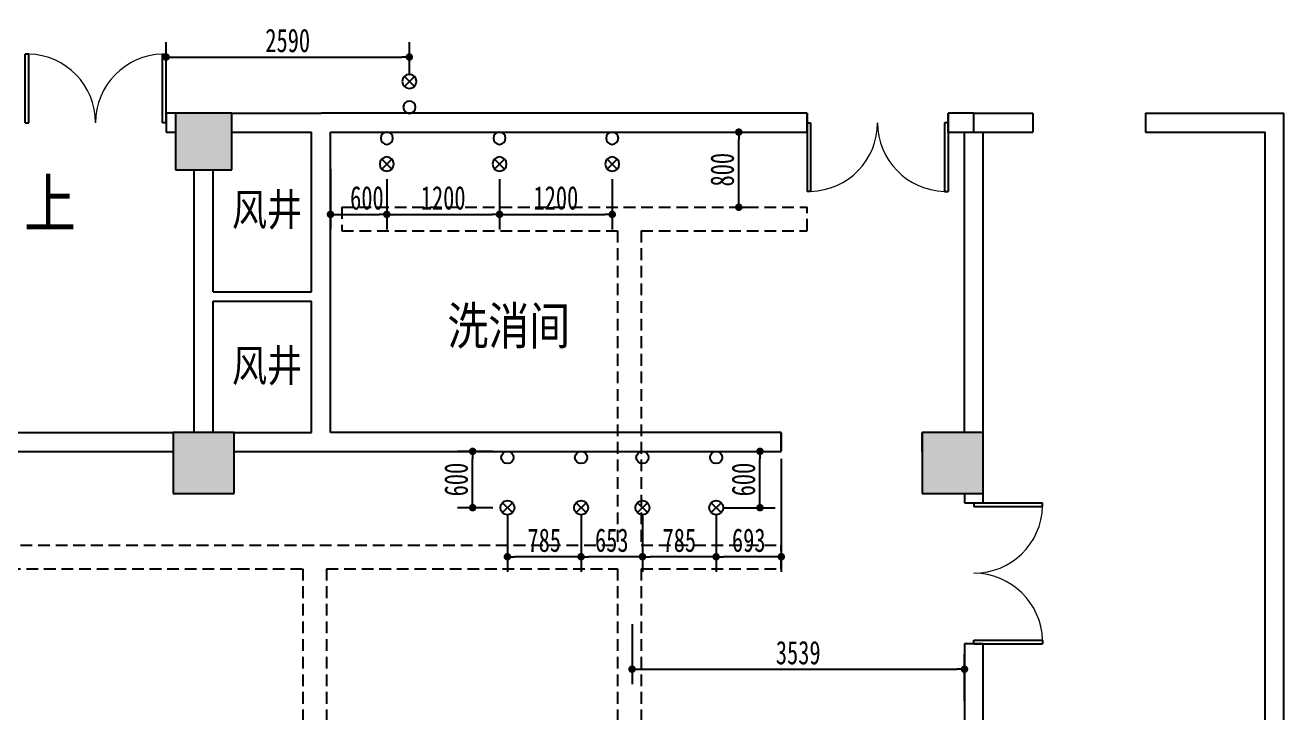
# Model space of a CAD drawing. Header units: inches. Extents: x 871252 to 1312932, y -88801 to 86720.
# Drawn here: x 895890 to 909290, y -40130 to -32806 of the extents above; entities that cross this region are included whole.
import ezdxf

# ---------------------------------------------------------------- set-up
doc = ezdxf.new("R2010")
doc.units = ezdxf.units.IN
doc.header["$MEASUREMENT"] = 0
doc.linetypes.add('DASH', pattern=[0.35, 0.25, -0.1])
doc.linetypes.add('HIDDEN', pattern=[0.375, 0.25, -0.125])
for name, color, linetype in [('COLUMN', 6, 'Continuous'), ('CURTWALL', 4, 'Continuous'), ('PUB_HATCH', 8, 'Continuous'), ('PUB_TEXT', 151, 'Continuous'), ('WALL', 7, 'Continuous'), ('WINDOW', 3, 'Continuous'), ('供排水', 4, 'Continuous'), ('电位', 1, 'Continuous')]:
    doc.layers.add(name, color=color, linetype=linetype)
doc.styles.add('_TCH_DIM', font='stylu.ttf')
doc.styles.get("Standard").update_dxf_attribs({"font": '', "width": 0.7, "height": 250})
doc.styles.get('Standard').set_extended_font_data('NSimSun')
doc.dimstyles.new('电路', dxfattribs={"dimscale": 80, "dimtxt": 2.5, "dimasz": 1, "dimexe": 2, "dimexo": 1, "dimtad": 1, "dimdec": 0, "dimtxsty": 'Standard', "dimblk": 'DOT', "dimcen": 1, "dimclrd": 6, "dimclre": 6, "dimclrt": 6, "dimadec": 0, "dimazin": 0, "dimtfac": 1, "dimtdec": 0, "dimtmove": 0, "dimatfit": 3, "dimfxl": 0, "dimarcsym": 0})

# ---------------------------------------------------------------- blocks, each defined once
blk = doc.blocks.new('$DorLib2D$00000002')
for p, q in [((-0.5, 0), (-0.5, 0.4875)), ((-0.475, 0.4875), (-0.5, 0.4875)), ((-0.475, 0), (-0.475, 0.4875)), ((0.475, 0), (0.475, 0.4875)), ((0.475, 0.4875), (0.5, 0.4875)), ((0.5, 0), (0.5, 0.4875)), ((-0.5, 0), (-0.475, 0)), ((0.5, 0), (0.475, 0))]:
    blk.add_line(p, q)
at = {"lineweight": 13}
for centre, start, end in [((-0.4875, 0), 0, 88.53072), ((0.4875, 0), 91.46928, 180)]:
    blk.add_arc(centre, 0.4875, start, end, dxfattribs=at)
blk = doc.blocks.new('A$C4B041D0B')
at = {"layer": '供排水', "color": 14}
for p, q in [((393, 128), (287, 22)), ((287, 128), (393, 22))]:
    blk.add_line(p, q, dxfattribs=at)
at = {"layer": '供排水'}
for centre, radius in [((65, 75), 65.2), ((340, 75), 75)]:
    blk.add_circle(centre, radius, dxfattribs=at)
blk = doc.blocks.new('_DOT')
at = {"color": 0, "linetype": 'ByBlock'}
blk.add_line((-0.5, 0), (-1, 0), dxfattribs=at)
at = {"color": 0, "linetype": 'ByBlock', "const_width": 0.5}
blk.add_lwpolyline([(-0.25, 0, 1), (0.25, 0, 1)], format="xyb", close=True, dxfattribs=at)
blk = doc.blocks.new('*D210')
at = {"layer": 'Defpoints', "color": 0, "transparency": 16777216}
for p in [(902351, -38459), (905890, -39665), (905890, -40083)]:
    blk.add_point(p, dxfattribs=at)
at = {"layer": '电位', "color": 6, "lineweight": -2, "transparency": 16777216}
for p, q in [((902351, -39185), (902351, -39825)), ((905890, -40003), (905890, -39505)), ((902431, -39665), (905810, -39665))]:
    blk.add_line(p, q, dxfattribs=at)
at = {"layer": '电位', "color": 6, "lineweight": -2, "transparency": 16777216, "xscale": 80, "yscale": 80, "zscale": 80, "rotation": 180}
blk.add_blockref('_DOT', (902351, -39665), dxfattribs=at)
at = {"layer": '电位', "color": 6, "lineweight": -2, "transparency": 16777216, "xscale": 80, "yscale": 80, "zscale": 80}
blk.add_blockref('_DOT', (905890, -39665), dxfattribs=at)
at = {"layer": '电位', "color": 6, "transparency": 16777216, "insert": (904120, -39490), "char_height": 250, "attachment_point": 5}
blk.add_mtext('3539', dxfattribs=at)
blk = doc.blocks.new('*D211')
at = {"layer": 'Defpoints', "color": 0, "transparency": 16777216}
for p in [(899140, -33945), (899740, -34365), (899740, -34821)]:
    blk.add_point(p, dxfattribs=at)
at = {"layer": '电位', "color": 6, "lineweight": -2, "transparency": 16777216}
for p, q in [((899140, -34341), (899140, -34981)), ((899740, -34445), (899740, -34981)), ((899220, -34821), (899660, -34821))]:
    blk.add_line(p, q, dxfattribs=at)
at = {"layer": '电位', "color": 6, "lineweight": -2, "transparency": 16777216, "xscale": 80, "yscale": 80, "zscale": 80, "rotation": 180}
blk.add_blockref('_DOT', (899140, -34821), dxfattribs=at)
at = {"layer": '电位', "color": 6, "lineweight": -2, "transparency": 16777216, "xscale": 80, "yscale": 80, "zscale": 80}
blk.add_blockref('_DOT', (899740, -34821), dxfattribs=at)
at = {"layer": '电位', "color": 6, "transparency": 16777216, "insert": (899528, -34646), "char_height": 250, "attachment_point": 5}
blk.add_mtext('600', dxfattribs=at)
blk = doc.blocks.new('*D212')
at = {"layer": 'Defpoints', "color": 0, "transparency": 16777216}
for p in [(899740, -34365), (900940, -34365), (900940, -34821)]:
    blk.add_point(p, dxfattribs=at)
at = {"layer": '电位', "color": 6, "lineweight": -2, "transparency": 16777216}
for p, q in [((899740, -34445), (899740, -34981)), ((900940, -34445), (900940, -34981)), ((899820, -34821), (900860, -34821))]:
    blk.add_line(p, q, dxfattribs=at)
at = {"layer": '电位', "color": 6, "lineweight": -2, "transparency": 16777216, "xscale": 80, "yscale": 80, "zscale": 80, "rotation": 180}
blk.add_blockref('_DOT', (899740, -34821), dxfattribs=at)
at = {"layer": '电位', "color": 6, "lineweight": -2, "transparency": 16777216, "xscale": 80, "yscale": 80, "zscale": 80}
blk.add_blockref('_DOT', (900940, -34821), dxfattribs=at)
at = {"layer": '电位', "color": 6, "transparency": 16777216, "insert": (900340, -34646), "char_height": 250, "attachment_point": 5}
blk.add_mtext('1200', dxfattribs=at)
blk = doc.blocks.new('*D213')
at = {"layer": 'Defpoints', "color": 0, "transparency": 16777216}
for p in [(900940, -34365), (902140, -34365), (902140, -34821)]:
    blk.add_point(p, dxfattribs=at)
at = {"layer": '电位', "color": 6, "lineweight": -2, "transparency": 16777216}
for p, q in [((900940, -34445), (900940, -34981)), ((902140, -34445), (902140, -34981)), ((901020, -34821), (902060, -34821))]:
    blk.add_line(p, q, dxfattribs=at)
at = {"layer": '电位', "color": 6, "lineweight": -2, "transparency": 16777216, "xscale": 80, "yscale": 80, "zscale": 80, "rotation": 180}
blk.add_blockref('_DOT', (900940, -34821), dxfattribs=at)
at = {"layer": '电位', "color": 6, "lineweight": -2, "transparency": 16777216, "xscale": 80, "yscale": 80, "zscale": 80}
blk.add_blockref('_DOT', (902140, -34821), dxfattribs=at)
at = {"layer": '电位', "color": 6, "transparency": 16777216, "insert": (901540, -34646), "char_height": 250, "attachment_point": 5}
blk.add_mtext('1200', dxfattribs=at)
blk = doc.blocks.new('*D214')
at = {"layer": 'Defpoints', "color": 0, "transparency": 16777216}
for p in [(903371, -33945), (903487, -33945), (903371, -34745)]:
    blk.add_point(p, dxfattribs=at)
at = {"layer": '电位', "color": 6, "lineweight": -2, "transparency": 16777216}
for p, q in [((903451, -33945), (903647, -33945)), ((903487, -34665), (903487, -34025)), ((903451, -34745), (903647, -34745))]:
    blk.add_line(p, q, dxfattribs=at)
at = {"layer": '电位', "color": 6, "lineweight": -2, "transparency": 16777216, "xscale": 80, "yscale": 80, "zscale": 80}
for p, rotation in [((903487, -33945), 90), ((903487, -34745), 270)]:
    blk.add_blockref('_DOT', p, dxfattribs=dict(at, rotation=rotation))
at = {"layer": '电位', "color": 6, "transparency": 16777216, "insert": (903312, -34345), "char_height": 250, "attachment_point": 5, "rotation": 90}
blk.add_mtext('800', dxfattribs=at)
blk = doc.blocks.new('*D215')
at = {"layer": 'Defpoints', "color": 0, "transparency": 16777216}
for p in [(899980, -33145), (899980, -33405), (897390, -33745)]:
    blk.add_point(p, dxfattribs=at)
at = {"layer": '电位', "color": 6, "lineweight": -2, "transparency": 16777216}
for p, q in [((897390, -33625), (897390, -32985)), ((899980, -33325), (899980, -32985)), ((897470, -33145), (899900, -33145))]:
    blk.add_line(p, q, dxfattribs=at)
at = {"layer": '电位', "color": 6, "lineweight": -2, "transparency": 16777216, "xscale": 80, "yscale": 80, "zscale": 80, "rotation": 180}
blk.add_blockref('_DOT', (897390, -33145), dxfattribs=at)
at = {"layer": '电位', "color": 6, "lineweight": -2, "transparency": 16777216, "xscale": 80, "yscale": 80, "zscale": 80}
blk.add_blockref('_DOT', (899980, -33145), dxfattribs=at)
at = {"layer": '电位', "color": 6, "transparency": 16777216, "insert": (898685, -32970), "char_height": 250, "attachment_point": 5}
blk.add_mtext('2590', dxfattribs=at)
blk = doc.blocks.new('A$C561D5FAB')
at = {"layer": '供排水', "color": 14}
for p, q in [((128, 22), (22, 128)), ((128, 128), (22, 22))]:
    blk.add_line(p, q, dxfattribs=at)
at = {"layer": '供排水'}
blk.add_circle((75, 75), 75, dxfattribs=at)
blk = doc.blocks.new('*D388')
at = {"layer": 'Defpoints', "color": 0, "transparency": 16777216}
for p in [(903940, -37345), (903246, -37945), (903246, -38467)]:
    blk.add_point(p, dxfattribs=at)
at = {"layer": '电位', "color": 6, "lineweight": -2, "transparency": 16777216}
for p, q in [((903940, -37425), (903940, -38627)), ((903246, -38025), (903246, -38627)), ((903860, -38467), (903326, -38467))]:
    blk.add_line(p, q, dxfattribs=at)
at = {"layer": '电位', "color": 6, "lineweight": -2, "transparency": 16777216, "xscale": 80, "yscale": 80, "zscale": 80, "rotation": 180}
blk.add_blockref('_DOT', (903246, -38467), dxfattribs=at)
at = {"layer": '电位', "color": 6, "lineweight": -2, "transparency": 16777216, "xscale": 80, "yscale": 80, "zscale": 80}
blk.add_blockref('_DOT', (903940, -38467), dxfattribs=at)
at = {"layer": '电位', "color": 6, "transparency": 16777216, "insert": (903593, -38292), "char_height": 250, "attachment_point": 5}
blk.add_mtext('693', dxfattribs=at)
blk = doc.blocks.new('*D389')
at = {"layer": 'Defpoints', "color": 0, "transparency": 16777216}
for p in [(902462, -37945), (903246, -37945), (902462, -38467)]:
    blk.add_point(p, dxfattribs=at)
at = {"layer": '电位', "color": 6, "lineweight": -2, "transparency": 16777216}
for p, q in [((902462, -38025), (902462, -38627)), ((903246, -38025), (903246, -38627)), ((903166, -38467), (902542, -38467))]:
    blk.add_line(p, q, dxfattribs=at)
at = {"layer": '电位', "color": 6, "lineweight": -2, "transparency": 16777216, "xscale": 80, "yscale": 80, "zscale": 80, "rotation": 180}
blk.add_blockref('_DOT', (902462, -38467), dxfattribs=at)
at = {"layer": '电位', "color": 6, "lineweight": -2, "transparency": 16777216, "xscale": 80, "yscale": 80, "zscale": 80}
blk.add_blockref('_DOT', (903246, -38467), dxfattribs=at)
at = {"layer": '电位', "color": 6, "transparency": 16777216, "insert": (902854, -38292), "char_height": 250, "attachment_point": 5}
blk.add_mtext('785', dxfattribs=at)
blk = doc.blocks.new('*D390')
at = {"layer": 'Defpoints', "color": 0, "transparency": 16777216}
for p in [(901808, -37945), (902462, -37945), (901808, -38467)]:
    blk.add_point(p, dxfattribs=at)
at = {"layer": '电位', "color": 6, "lineweight": -2, "transparency": 16777216}
for p, q in [((901808, -38025), (901808, -38627)), ((902462, -38025), (902462, -38627)), ((902382, -38467), (901888, -38467))]:
    blk.add_line(p, q, dxfattribs=at)
at = {"layer": '电位', "color": 6, "lineweight": -2, "transparency": 16777216, "xscale": 80, "yscale": 80, "zscale": 80, "rotation": 180}
blk.add_blockref('_DOT', (901808, -38467), dxfattribs=at)
at = {"layer": '电位', "color": 6, "lineweight": -2, "transparency": 16777216, "xscale": 80, "yscale": 80, "zscale": 80}
blk.add_blockref('_DOT', (902462, -38467), dxfattribs=at)
at = {"layer": '电位', "color": 6, "transparency": 16777216, "insert": (902135, -38292), "char_height": 250, "attachment_point": 5}
blk.add_mtext('653', dxfattribs=at)
blk = doc.blocks.new('*D391')
at = {"layer": 'Defpoints', "color": 0, "transparency": 16777216}
for p in [(901024, -37945), (901808, -37945), (901024, -38467)]:
    blk.add_point(p, dxfattribs=at)
at = {"layer": '电位', "color": 6, "lineweight": -2, "transparency": 16777216}
for p, q in [((901024, -38025), (901024, -38627)), ((901808, -38025), (901808, -38627)), ((901728, -38467), (901104, -38467))]:
    blk.add_line(p, q, dxfattribs=at)
at = {"layer": '电位', "color": 6, "lineweight": -2, "transparency": 16777216, "xscale": 80, "yscale": 80, "zscale": 80, "rotation": 180}
blk.add_blockref('_DOT', (901024, -38467), dxfattribs=at)
at = {"layer": '电位', "color": 6, "lineweight": -2, "transparency": 16777216, "xscale": 80, "yscale": 80, "zscale": 80}
blk.add_blockref('_DOT', (901808, -38467), dxfattribs=at)
at = {"layer": '电位', "color": 6, "transparency": 16777216, "insert": (901416, -38292), "char_height": 250, "attachment_point": 5}
blk.add_mtext('785', dxfattribs=at)
blk = doc.blocks.new('*D392')
at = {"layer": 'Defpoints', "color": 0, "transparency": 16777216}
for p in [(903246, -37345), (903713, -37345), (903246, -37945)]:
    blk.add_point(p, dxfattribs=at)
at = {"layer": '电位', "color": 6, "lineweight": -2, "transparency": 16777216}
for p, q in [((903326, -37345), (903873, -37345)), ((903713, -37865), (903713, -37425)), ((903326, -37945), (903873, -37945))]:
    blk.add_line(p, q, dxfattribs=at)
at = {"layer": '电位', "color": 6, "lineweight": -2, "transparency": 16777216, "xscale": 80, "yscale": 80, "zscale": 80}
for p, rotation in [((903713, -37345), 90), ((903713, -37945), 270)]:
    blk.add_blockref('_DOT', p, dxfattribs=dict(at, rotation=rotation))
at = {"layer": '电位', "color": 6, "transparency": 16777216, "insert": (903538, -37645), "char_height": 250, "attachment_point": 5, "rotation": 90}
blk.add_mtext('600', dxfattribs=at)
blk = doc.blocks.new('*D426')
at = {"layer": 'Defpoints', "color": 0, "transparency": 16777216}
for p in [(900654, -37345), (900949, -37345), (900949, -37945)]:
    blk.add_point(p, dxfattribs=at)
at = {"layer": '电位', "color": 6, "lineweight": -2, "transparency": 16777216}
for p, q in [((900869, -37345), (900494, -37345)), ((900654, -37865), (900654, -37425)), ((900869, -37945), (900494, -37945))]:
    blk.add_line(p, q, dxfattribs=at)
at = {"layer": '电位', "color": 6, "lineweight": -2, "transparency": 16777216, "xscale": 80, "yscale": 80, "zscale": 80}
for p, rotation in [((900654, -37345), 90), ((900654, -37945), 270)]:
    blk.add_blockref('_DOT', p, dxfattribs=dict(at, rotation=rotation))
at = {"layer": '电位', "color": 6, "transparency": 16777216, "insert": (900479, -37645), "char_height": 250, "attachment_point": 5, "rotation": 90}
blk.add_mtext('600', dxfattribs=at)

msp = doc.modelspace()

# ---------------------------------------------------------------- hatches: boundary and pattern name
at = {"layer": 'PUB_HATCH'}
for points in [[(898089.9, -34344.6), (898089.9, -33744.6), (897489.9, -33744.6), (897489.9, -34344.6)], [(898114.8, -37794.2), (898114.8, -37144.2), (897464.8, -37144.2), (897464.8, -37794.2)], [(906089.9, -37794.2), (906089.9, -37144.2), (905439.9, -37144.2), (905439.9, -37794.2)]]:
    msp.add_hatch(color=256, dxfattribs=at).paths.add_polyline_path(points)

# ---------------------------------------------------------------- linework, layer by layer
at = {"layer": 'COLUMN'}
for p, q in [((898089.9, -33744.6), (897489.9, -33744.6)), ((897489.9, -33744.6), (897489.9, -34344.6)), ((898089.9, -34344.6), (898089.9, -33744.6)), ((897489.9, -34344.6), (898089.9, -34344.6)), ((898114.8, -37144.2), (897464.8, -37144.2)), ((897464.8, -37144.2), (897464.8, -37794.2)), ((898114.8, -37794.2), (898114.8, -37144.2)), ((906089.9, -37144.2), (905439.9, -37144.2)), ((905439.9, -37144.2), (905439.9, -37794.2)), ((906089.9, -37794.2), (906089.9, -37144.2)), ((897464.8, -37794.2), (898114.8, -37794.2)), ((905439.9, -37794.2), (906089.9, -37794.2))]:
    msp.add_line(p, q, dxfattribs=at)
at = {"layer": 'CURTWALL'}
for p, q in [((907816.6, -33744.6), (909289.9, -33744.6)), ((909289.9, -59044.6), (909289.9, -33744.6)), ((909089.9, -59044.6), (909089.9, -33944.6))]:
    msp.add_line(p, q, dxfattribs=at)
at = {"layer": 'WALL'}
for p, q in [((897489.9, -33744.6), (897389.9, -33744.6)), ((897389.9, -33744.6), (897389.9, -33944.6)), ((898089.9, -33744.6), (899039.9, -33744.6)), ((904214.9, -33744.6), (899039.9, -33744.6)), ((904214.9, -33944.6), (904214.9, -33744.6)), ((905989.9, -33744.6), (905714.9, -33744.6)), ((905714.9, -33744.6), (905714.9, -33944.6)), ((905989.9, -33744.6), (906616.6, -33744.6)), ((905989.9, -33944.6), (905989.9, -33744.6)), ((906616.6, -33744.6), (906616.6, -33944.6)), ((907816.6, -33744.6), (907816.6, -33944.6)), ((897389.9, -33944.6), (897489.9, -33944.6)), ((898089.9, -33944.6), (898939.9, -33944.6)), ((898939.9, -35644.6), (898939.9, -33944.6)), ((899139.9, -33944.6), (904214.9, -33944.6)), ((899139.9, -35694.6), (899139.9, -33944.6)), ((905714.9, -33944.6), (905989.9, -33944.6)), ((905889.9, -37144.2), (905889.9, -33944.6)), ((905889.9, -33944.6), (906089.9, -33944.6)), ((906089.9, -33944.6), (906616.6, -33944.6)), ((906089.9, -37144.2), (906089.9, -33944.6)), ((907816.6, -33944.6), (909089.9, -33944.6)), ((897689.9, -35694.6), (897689.9, -34344.6)), ((897889.9, -35644.6), (897889.9, -34344.6)), ((897689.9, -37144.2), (897689.9, -35694.6)), ((897889.9, -35644.6), (898939.9, -35644.6)), ((897889.9, -37144.2), (897889.9, -35744.6)), ((897889.9, -35744.6), (898939.9, -35744.6)), ((898939.9, -37144.6), (898939.9, -35744.6)), ((899139.9, -37144.6), (899139.9, -35694.6)), ((890889.9, -37144.6), (897464.8, -37144.6)), ((898114.8, -37144.6), (898939.9, -37144.6)), ((903939.9, -37144.6), (899139.9, -37144.6)), ((903939.9, -37344.6), (903939.9, -37144.6)), ((890889.9, -37344.6), (897464.8, -37344.6)), ((898114.8, -37344.6), (899039.9, -37344.6)), ((899039.9, -37344.6), (903939.9, -37344.6)), ((905889.9, -37794.2), (905889.9, -37893.6)), ((905889.9, -37893.6), (906089.9, -37893.6)), ((906089.9, -37893.6), (906089.9, -37794.2)), ((906089.9, -39393.6), (905889.9, -39393.6)), ((905889.9, -39393.6), (905889.9, -45119.2)), ((906089.9, -45119.2), (906089.9, -39393.6))]:
    msp.add_line(p, q, dxfattribs=at)
at = {"layer": 'WINDOW', "linetype": 'DASH'}
for p, q in [((904214.9, -33744.6), (904214.9, -33944.6)), ((905714.9, -33944.6), (905714.9, -33744.6)), ((903939.9, -37144.6), (903939.9, -37344.6)), ((905439.9, -37344.6), (905439.9, -37144.6))]:
    msp.add_line(p, q, dxfattribs=at)
at = {"layer": '供排水', "linetype": 'HIDDEN', "ltscale": 500}
for p, q in [((899261.1, -34744.6), (904214.9, -34744.6)), ((899261.1, -34744.6), (899261.1, -34994.6)), ((904214.9, -34994.6), (904214.9, -34744.6)), ((899261.1, -34994.6), (902197.3, -34994.6)), ((902197.3, -34994.6), (902197.3, -38344.6)), ((902447.3, -34994.6), (902447.3, -38344.6)), ((902447.3, -34994.6), (904214.9, -34994.6)), ((890589.9, -38344.6), (902197.3, -38344.6)), ((902447.3, -38344.6), (903939.9, -38344.6)), ((903939.9, -38594.6), (903939.9, -38344.6)), ((890839.9, -38594.6), (898847.3, -38594.6)), ((898847.3, -38594.6), (898847.3, -50341.3)), ((899097.3, -38594.6), (899097.3, -50341.3)), ((899097.3, -38594.6), (902197.3, -38594.6)), ((902197.3, -38594.6), (902197.3, -50341.3)), ((902447.3, -38594.6), (903939.9, -38594.6)), ((902447.3, -38594.6), (902447.3, -50341.3))]:
    msp.add_line(p, q, dxfattribs=at)
at = {"layer": '供排水'}
for centre in [(901023.6, -37409.8), (901808.5, -37409.8), (902461.6, -37409.8), (903246.5, -37409.8)]:
    msp.add_circle(centre, 65.2, dxfattribs=at)

# ---------------------------------------------------------------- block references
at = {"layer": 'WINDOW'}
for p, xscale, yscale, zscale, rotation in [((896639.9, -33844.6), 1500, 1500, 1500, 359.9999999999644), ((905989.9, -38643.6), -1500, -1500, -1500, 90)]:
    msp.add_blockref('$DorLib2D$00000002', p, dxfattribs=dict(at, xscale=xscale, yscale=yscale, zscale=zscale, rotation=rotation))
at = {"layer": 'WINDOW', "xscale": -1500, "yscale": -1500, "zscale": -1500}
msp.add_blockref('$DorLib2D$00000002', (904964.9, -33844.6), dxfattribs=at)
at = {"layer": '供排水', "xscale": -1}
for p, rotation in [((899905.2, -33744.6), 270), ((899814.9, -33944.6), 90), ((901014.9, -33944.6), 90), ((902214.9, -33944.6), 90)]:
    msp.add_blockref('A$C4B041D0B', p, dxfattribs=dict(at, rotation=rotation))
at = {"layer": '电位'}
for p in [(900948.6, -38019.6), (901733.5, -38019.6), (902386.6, -38019.6), (903171.5, -38019.6)]:
    msp.add_blockref('A$C561D5FAB', p, dxfattribs=at)

# ---------------------------------------------------------------- texts
at = {"layer": 'PUB_TEXT', "style": '_TCH_DIM', "width": 0.8}
msp.add_text('上', height=506.4, dxfattribs=at).set_placement((895877.4, -34957.1))
at = {"layer": 'PUB_TEXT', "linetype": 'DASH', "width": 0.8}
for p in [(898091.6, -34940.7), (898091.6, -36601.3)]:
    msp.add_text('风井', height=341.77, dxfattribs=at).set_placement(p)
at = {"layer": 'PUB_TEXT', "width": 0.8}
msp.add_text('洗消间', height=398.73, dxfattribs=at).set_placement((900385.9, -36206.7))

# ---------------------------------------------------------------- dimensions: what is measured, and where the dimension line sits
at = {"layer": '电位', "color": 1}
for base, p1, p2, override, picture, middle in [((899980.2, -33144.6), (897389.9, -33744.6), (899980.2, -33404.6), {"dimfxl": 6, "dimfxlon": 1}, '*D215', (898685, -32969.6)), ((900939.9, -34821), (899739.9, -34364.6), (900939.9, -34364.6), {"dimtmove": 1, "dimfxl": 6, "dimfxlon": 1}, '*D212', (900339.9, -34646)), ((902139.9, -34821), (900939.9, -34364.6), (902139.9, -34364.6), {"dimtmove": 1, "dimfxl": 6, "dimfxlon": 1}, '*D213', (901539.9, -34646)), ((903246.5, -38466.5), (903939.9, -37344.6), (903246.5, -37944.6), {"dimfxl": 6, "dimfxlon": 1}, '*D388', (903593.2, -38291.5)), ((901023.6, -38466.5), (901808.5, -37944.6), (901023.6, -37944.6), {"dimtmove": 1, "dimfxl": 6, "dimfxlon": 1}, '*D391', (901416, -38291.5)), ((901808.5, -38466.5), (902461.6, -37944.6), (901808.5, -37944.6), {"dimtmove": 1, "dimfxl": 6, "dimfxlon": 1}, '*D390', (902135, -38291.5)), ((902461.6, -38466.5), (903246.5, -37944.6), (902461.6, -37944.6), {"dimtmove": 1, "dimfxl": 6, "dimfxlon": 1}, '*D389', (902854, -38291.5)), ((905889.9, -39665.3), (902350.7, -38458.6), (905889.9, -40083.2), {"dimfxl": 6, "dimfxlon": 1}, '*D210', (904120.3, -39490.3))]:
    dim = msp.add_linear_dim(base=base, p1=p1, p2=p2, dimstyle='电路', override=override, dxfattribs=at)
    dim.commit()
    dim.dimension.update_dxf_attribs({"geometry": picture, "text_midpoint": middle})
dim = msp.add_linear_dim(base=(899739.9, -34821), p1=(899139.9, -33944.6), p2=(899739.9, -34364.6), dimstyle='电路', override={"dimfxl": 6, "dimfxlon": 1}, dxfattribs=at)
dim.commit()
dim.dimension.update_dxf_attribs({"geometry": '*D211', "text_midpoint": (899528.2, -34821), "dimtype": 160})
for base, p1, p2, picture, middle in [((903486.8, -33944.6), (903371.4, -34744.6), (903371.4, -33944.6), '*D214', (903311.8, -34344.6)), ((903712.7, -37344.6), (903246.5, -37944.6), (903246.5, -37344.6), '*D392', (903537.7, -37644.6))]:
    dim = msp.add_linear_dim(base=base, p1=p1, p2=p2, angle=90, dimstyle='电路', override={"dimfxl": 6, "dimfxlon": 1}, dxfattribs=at)
    dim.commit()
    dim.dimension.update_dxf_attribs({"geometry": picture, "text_midpoint": middle})
dim = msp.add_linear_dim(base=(900653.9, -37344.6), p1=(900948.6, -37944.6), p2=(900948.6, -37344.6), angle=90, dimstyle='电路', dxfattribs=at)
dim.commit()
dim.dimension.update_dxf_attribs({"geometry": '*D426', "text_midpoint": (900478.9, -37644.6)})

doc.saveas('drawing.dxf')
